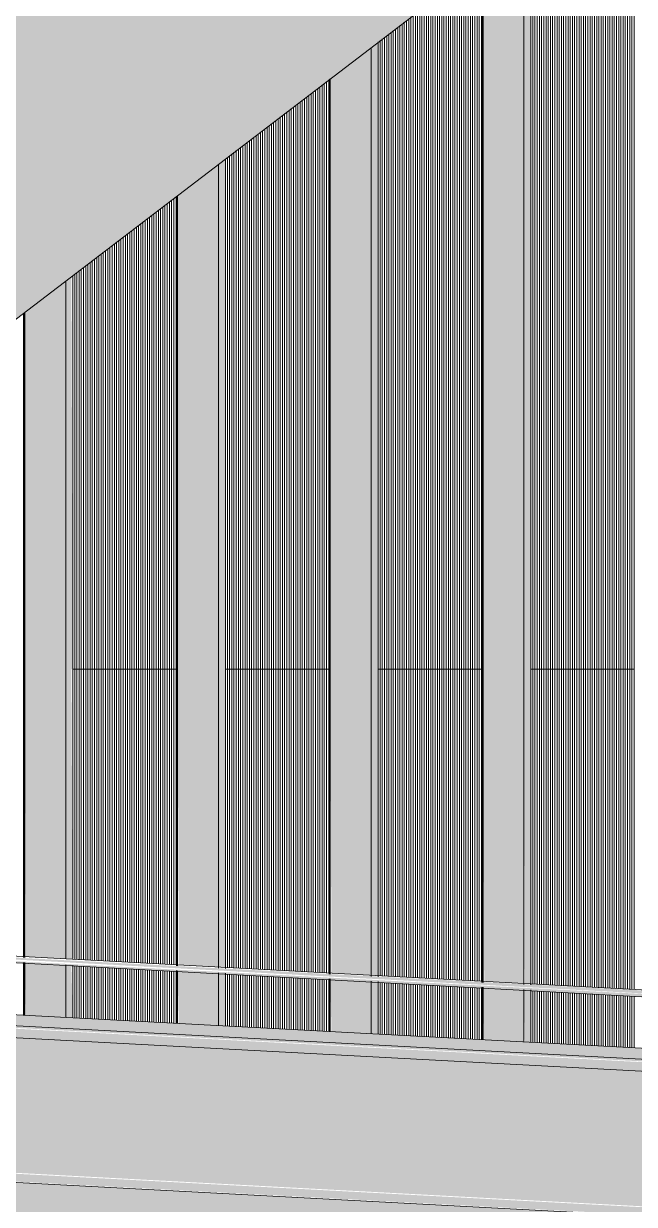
# Model space of a CAD drawing. Header units: millimetres. Extents: x -4612930 to -4329258, y -1064 to 30311.
# Drawn here: x -4521927 to -4521205, y 10478 to 11873 of the extents above; entities that cross this region are included whole.
import ezdxf

# ---------------------------------------------------------------- set-up
doc = ezdxf.new("R2010")
doc.units = ezdxf.units.MM
for name, color, linetype, lineweight in [('A-GENM', 13, 'Continuous', 5), ('A-GLAZ-CURT', 52, 'Continuous', 5), ('A-GLAZ-CWMG', 51, 'Continuous', 5), ('A-ROOF', 132, 'Continuous', 5), ('Q-SPCQ', 91, 'Continuous', 5)]:
    doc.layers.add(name, color=color, linetype=linetype, lineweight=lineweight)

# ---------------------------------------------------------------- blocks, each defined once
blk = doc.blocks.new('Static Line_Sayfa_Metal Deck_Pan Mount - Up to 15 _ pitch - Max 2 Users-1848369-SOUTH WEST')
at = {"layer": 'Q-SPCQ'}
h = blk.add_hatch(color=256, dxfattribs=at)
h.paths.add_polyline_path([(-4517172.8, 10510.1), (-4517173.9, 10514.2), (-4518384.8, 10577.5), (-4518384.8, 10575.5), (-4517173, 10510.1)])
h.paths.add_polyline_path([(-4518412.2, 10576.9), (-4518413.2, 10581), (-4519624.2, 10644.3), (-4519624.1, 10642.3), (-4518412.3, 10577)])
h.paths.add_polyline_path([(-4519651.5, 10643.8), (-4519652.6, 10647.8), (-4520863.5, 10711.1), (-4520863.4, 10709.1), (-4519651.7, 10643.8)])
h.paths.add_polyline_path([(-4520890.8, 10710.6), (-4520891.9, 10714.7), (-4522102.8, 10778), (-4522102.8, 10776), (-4520891, 10710.6)])
h.paths.add_polyline_path([(-4522130.2, 10777.5), (-4522131.2, 10781.5), (-4523342.2, 10844.8), (-4523342.1, 10842.8), (-4522130.4, 10777.5)])
h.paths.add_polyline_path([(-4523369.5, 10844.3), (-4523370.6, 10848.4), (-4524581.5, 10911.7), (-4524581.5, 10909.7), (-4523369.7, 10844.3)])
h.paths.add_polyline_path([(-4524608.9, 10911.1), (-4524609.9, 10915.2), (-4525820.9, 10978.5), (-4525820.8, 10976.5), (-4524609, 10911.1)])
h.paths.add_polyline_path([(-4525848.2, 10978), (-4525849.2, 10982), (-4527060.2, 11045.1), (-4527060.1, 11043.3), (-4525848.4, 10978)])
h.paths.add_polyline_path([(-4527087.5, 11044.8), (-4527088.6, 11048.9), (-4528299.5, 11112), (-4528299.5, 11110.2), (-4527087.7, 11044.8)])
h.paths.add_polyline_path([(-4528326.9, 11111.6), (-4528327.9, 11115.7), (-4529538.9, 11178.9), (-4529538.8, 11177), (-4528327, 11111.7)])
h.paths.add_polyline_path([(-4529566.2, 11178.5), (-4529567.3, 11182.5), (-4530778.2, 11245.7), (-4530778.1, 11243.8), (-4529566.4, 11178.5)])
h = blk.add_hatch(color=256, dxfattribs=at)
h.paths.add_polyline_path([(-4517174.3, 10506.2), (-4517172.9, 10509.5), (-4517173, 10510.1), (-4518385, 10573.4), (-4518385.1, 10571.5), (-4517178.7, 10506.4)])
h.paths.add_polyline_path([(-4518413.7, 10573), (-4518412.2, 10575.9), (-4518412.3, 10577), (-4519624.4, 10640.2), (-4519624.4, 10638.3), (-4518418, 10573.3)])
h.paths.add_polyline_path([(-4519653, 10639.9), (-4519651.6, 10642.8), (-4519651.7, 10643.8), (-4520863.7, 10706.9), (-4520863.8, 10705.2), (-4519657.3, 10640.1)])
h.paths.add_polyline_path([(-4520892.3, 10706.7), (-4520890.9, 10709.6), (-4520891, 10710.6), (-4522103.1, 10773.7), (-4522103.1, 10772), (-4520896.7, 10706.9)])
h.paths.add_polyline_path([(-4522131.7, 10773.5), (-4522130.2, 10776.4), (-4522130.4, 10777.5), (-4523342.4, 10840.8), (-4523342.5, 10838.8), (-4522136, 10773.8)])
h.paths.add_polyline_path([(-4523371, 10840.4), (-4523369.6, 10843.3), (-4523369.7, 10844.3), (-4524581.7, 10907.7), (-4524581.8, 10905.7), (-4523375.4, 10840.6)])
h.paths.add_polyline_path([(-4524610.3, 10907.2), (-4524608.9, 10910.6), (-4524609, 10911.1), (-4525821.1, 10974.5), (-4525821.1, 10972.5), (-4524614.1, 10907.4)])
h.paths.add_polyline_path([(-4525849.7, 10974), (-4525848.2, 10977.3), (-4525848.4, 10978), (-4527060.4, 11041.3), (-4527060.5, 11039.3), (-4525854, 10974.3)])
h.paths.add_polyline_path([(-4527089, 11040.9), (-4527087.6, 11044.1), (-4527088.2, 11044.8), (-4528299.7, 11108.2), (-4528299.8, 11106.2), (-4527093.4, 11041.1)])
h.paths.add_polyline_path([(-4528328.4, 11107.7), (-4528326.9, 11110.8), (-4528327, 11111.7), (-4529539.1, 11175), (-4529539.1, 11173), (-4528332.7, 11107.9)])
h.paths.add_polyline_path([(-4529567.7, 11174.5), (-4529566.3, 11177.5), (-4529566.4, 11178.5), (-4530778.4, 11241.9), (-4530778.2, 11239.8), (-4529572, 11174.8)])
for p, q in [((-4517164.3, 10513.6), (-4530797.4, 11248.9)), ((-4530797.8, 11240.9), (-4517164.7, 10505.7))]:
    blk.add_line(p, q, dxfattribs=at)
blk = doc.blocks.new('Generic Models 20 - Generic Models 13-2246191-SOUTH WEST')
at = {"layer": 'A-GENM'}
h = blk.add_hatch(color=256, dxfattribs=at)
h.paths.add_polyline_path([(-4522941.9, 10755.4), (-4522866.3, 10813.1), (-4523346.6, 10837.4), (-4523351.7, 10836.6), (-4523355.3, 10789), (-4523354.9, 10777.4), (-4522945.6, 10755.6)])
h.paths.add_polyline_path([(-4523374.6, 10778.5), (-4523371.9, 10805.9), (-4523368.9, 10834.3), (-4523370.4, 10837.8), (-4523376.9, 10839.6), (-4523381, 10840.9), (-4524586, 10904.2), (-4524591.6, 10898.9), (-4524594.7, 10855.9), (-4524593, 10843.5), (-4523375.1, 10778.5)])
h.paths.add_polyline_path([(-4523394.2, 10783.6), (-4523405.9, 10786.4), (-4523397.5, 10789), (-4523395, 10786.6)])
h.paths.add_polyline_path([(-4522856.5, 10820.6), (-4520528.4, 12600), (-4520368.2, 15902.2), (-4520832.7, 15901.6), (-4521175.5, 15445.3), (-4520679.7, 15445.3), (-4520680.7, 13042.4), (-4522475.3, 13042.4), (-4522475.1, 13715.8), (-4524580.6, 10913.6), (-4523372.9, 10849.9), (-4523374.7, 10851.1), (-4523344.3, 10847.5), (-4523339, 10846.6), (-4522907.9, 10823.4)])
h.paths.add_polyline_path([(-4524614.1, 10844.6), (-4524612.5, 10871.2), (-4524631.7, 10845.6), (-4524614.1, 10844.6)])
blk.add_line((-4522857.9, 10819.5), (-4520528.4, 12600), dxfattribs=at)
blk = doc.blocks.new('GT01 - GT01-2642391-SOUTH WEST')
at = {"layer": 'A-GENM'}
for points in [[(-4499486.7, 9490.4), (-4499488.2, 9503.4), (-4531173.5, 11194.8), (-4531174.6, 10998.7), (-4531009.9, 11000.9), (-4530823.7, 11155.5), (-4530827.1, 11160.4), (-4530829, 11158.9), (-4530847.7, 11164.5), (-4499488.2, 9490.5)], [(-4499141.7, 9469.5), (-4499160.8, 9473), (-4530847.7, 11164.5), (-4530828.6, 11160.9), (-4499328.9, 9479.5)], [(-4499321.8, 9307.9), (-4499139.3, 9457.9), (-4530826.2, 11149.3), (-4531008.7, 10999.3), (-4499481.8, 9316.4)], [(-4499139.3, 9457.9), (-4499136.8, 9462), (-4499138.9, 9468.1), (-4499141.7, 9469.5), (-4530825.8, 11159.5), (-4530823.7, 11155.1), (-4530822.4, 11149.1), (-4499141.7, 9458)], [(-4499488.2, 9305.3), (-4499328.9, 9305.3), (-4531015.8, 10996.7), (-4531174.6, 10996.6), (-4530361.1, 10955.3), (-4530278.6, 10951.1), (-4530278.6, 10948.8), (-4527434.2, 10799.1), (-4527413.5, 10798), (-4527413.5, 10795.9), (-4517671.1, 10277.9), (-4517588.5, 10273.7), (-4517588.5, 10271.4), (-4514234.4, 10094.5), (-4514151.8, 10090.3), (-4514151.8, 10088), (-4512487, 10001.2), (-4512404.5, 9997), (-4512404.5, 9994.7), (-4510781.9, 9910.2), (-4510699.4, 9906), (-4510699.4, 9903.7), (-4507200.6, 9719), (-4507118, 9714.8), (-4507118, 9712.5), (-4504934.4, 9598), (-4504851.8, 9593.9), (-4504851.8, 9591.5), (-4501724.2, 9426.7), (-4501641.6, 9422.5), (-4501641.6, 9420.2), (-4499489.6, 9305.3)], [(-4499328.9, 9305.3), (-4499324, 9308), (-4531010.9, 10997.9), (-4531008.7, 10996.3), (-4499334.5, 9305.6)]]:
    blk.add_hatch(color=256, dxfattribs=at).paths.add_polyline_path(points)
for p, q in [((-4499486.6, 9503.3), (-4531173.5, 11194.8)), ((-4499160.8, 9473), (-4530847.7, 11164.5)), ((-4499139.3, 9457.9), (-4530826.2, 11149.3)), ((-4517723.1, 10278.6), (-4527413.5, 10795.9))]:
    blk.add_line(p, q, dxfattribs=at)
blk = doc.blocks.new('MulticellPanel_Polycarbonate_Danpal_1040w - Grey-V183-SOUTH WEST')
at = {"layer": 'A-GENM'}
h = blk.add_hatch(dxfattribs=at)
h.set_pattern_fill('FP_126', color=256, style=0, pattern_type=2)
h.set_pattern_definition([(90, (-4521835.768, 9360), (2.605, -2e-16), [])])
h.paths.add_polyline_path([(-4521747, 10691.6), (-4521747, 10752.8), (-4521869.2, 10759.4), (-4521869.2, 10698.1), (-4521794.8, 10694.1)])
h.paths.add_polyline_path([(-4521747, 10760.8), (-4521747, 11110), (-4521869.2, 11110), (-4521869.2, 10767.4), (-4521794.8, 10763.4)])
for p, q in [((-4521869.2, 11110), (-4521747, 11110)), ((-4521747, 11110), (-4521746.9, 11110))]:
    blk.add_line(p, q, dxfattribs=at)
blk = doc.blocks.new('MulticellPanel_Polycarbonate_Danpal_1040w - Grey-V184-SOUTH WEST')
at = {"layer": 'A-GENM'}
h = blk.add_hatch(dxfattribs=at)
h.set_pattern_fill('FP_127', color=256, style=0, pattern_type=2)
h.set_pattern_definition([(90, (-4521655.172, 9360), (2.605, -2e-16), [])])
h.paths.add_polyline_path([(-4521566.4, 10681.9), (-4521566.4, 10743), (-4521688.6, 10749.6), (-4521688.6, 10688.5), (-4521679.8, 10688)])
h.paths.add_polyline_path([(-4521566.4, 10751.1), (-4521566.4, 11110), (-4521688.6, 11110), (-4521688.6, 10757.6), (-4521679.8, 10757.2)])
for p, q in [((-4521688.6, 11110), (-4521566.4, 11110)), ((-4521566.4, 11110), (-4521566.3, 11110))]:
    blk.add_line(p, q, dxfattribs=at)
blk = doc.blocks.new('MulticellPanel_Polycarbonate_Danpal_1040w - Grey-V185-SOUTH WEST')
at = {"layer": 'A-GENM'}
h = blk.add_hatch(dxfattribs=at)
h.set_pattern_fill('FP_128', color=256, style=0, pattern_type=2)
h.set_pattern_definition([(90, (-4521474.577, 9360), (2.605, -2e-16), [])])
h.paths.add_polyline_path([(-4521385.8, 10672.3), (-4521385.8, 10733.3), (-4521508, 10739.9), (-4521508, 10678.8), (-4521392.1, 10672.6)])
h.paths.add_polyline_path([(-4521385.8, 10741.3), (-4521385.8, 11110), (-4521508, 11110), (-4521508, 10747.9), (-4521449.6, 10744.8)])
for p, q in [((-4521508, 11110), (-4521385.8, 11110)), ((-4521385.8, 11110), (-4521385.7, 11110))]:
    blk.add_line(p, q, dxfattribs=at)
blk = doc.blocks.new('MulticellPanel_Polycarbonate_Danpal_1040w - Grey-V186-SOUTH WEST')
at = {"layer": 'A-GENM'}
h = blk.add_hatch(dxfattribs=at)
h.set_pattern_fill('FP_129', color=256, style=0, pattern_type=2)
h.set_pattern_definition([(90, (-4521293.981, 9360), (2.605, -2e-16), [])])
h.paths.add_polyline_path([(-4521205.2, 10662.7), (-4521205.2, 10723.6), (-4521327.4, 10730.2), (-4521327.4, 10669.2), (-4521219.5, 10663.4)])
h.paths.add_polyline_path([(-4521205.2, 10731.6), (-4521205.2, 11110), (-4521327.4, 11110), (-4521327.4, 10738.2), (-4521219.5, 10732.3)])
for p, q in [((-4521327.4, 11110), (-4521205.2, 11110)), ((-4521205.2, 11110), (-4521205.1, 11110))]:
    blk.add_line(p, q, dxfattribs=at)
blk = doc.blocks.new('Rectangular Mullion - Mullion_FramedFacade_Danpal_DPAEC50-V192-SOUTH WEST')
at = {"layer": 'A-GLAZ-CWMG'}
h = blk.add_hatch(color=256, dxfattribs=at)
h.paths.add_polyline_path([(-4521877.6, 10698.5), (-4521877.6, 10759.8), (-4521925.9, 10762.4), (-4521924.5, 10701), (-4521888.5, 10699.1)])
h.paths.add_polyline_path([(-4521877.6, 10767.8), (-4521877.6, 11110), (-4521925.9, 11110), (-4521924.5, 10770.4), (-4521887.9, 10768.4)])
h = blk.add_hatch(color=256, dxfattribs=at)
h.paths.add_polyline_path([(-4521869.2, 10698.1), (-4521871, 10759.5), (-4521877.6, 10759.8), (-4521877.6, 10698.5), (-4521871, 10698.2)])
h.paths.add_polyline_path([(-4521869.2, 10767.4), (-4521871, 11110), (-4521877.6, 11110), (-4521877.6, 10767.8), (-4521871, 10767.5)])
for p, q in [((-4521927.4, 11110), (-4521927.4, 10769.4)), ((-4521926.8, 11110), (-4521926.8, 10769.3)), ((-4521926.7, 11110), (-4521926.7, 10769.3)), ((-4521925.9, 11110), (-4521925.9, 10769.3)), ((-4521877.6, 11110), (-4521877.6, 10768.4)), ((-4521869.2, 10768.4), (-4521869.2, 11110)), ((-4521927.4, 10763.7), (-4521927.4, 10701.2)), ((-4521926.8, 10763.7), (-4521926.8, 10701.2)), ((-4521926.7, 10763.6), (-4521926.7, 10701.2)), ((-4521925.9, 10763.6), (-4521925.9, 10701.1)), ((-4521877.6, 10761), (-4521877.6, 10698.5)), ((-4521869.2, 10698.1), (-4521869.2, 10760.5))]:
    blk.add_line(p, q, dxfattribs=at)
blk = doc.blocks.new('Rectangular Mullion - Mullion_FramedFacade_Danpal_DPAEC50-V193-SOUTH WEST')
at = {"layer": 'A-GLAZ-CWMG'}
h = blk.add_hatch(color=256, dxfattribs=at)
h.paths.add_polyline_path([(-4521697, 10688.9), (-4521697, 10750.1), (-4521745.3, 10752.7), (-4521743.9, 10691.4), (-4521737.3, 10691.1)])
h.paths.add_polyline_path([(-4521697, 10758.1), (-4521697, 11110), (-4521745.3, 11110), (-4521743.9, 10760.6)])
h = blk.add_hatch(color=256, dxfattribs=at)
h.paths.add_polyline_path([(-4521688.6, 10688.5), (-4521688.6, 10749.6), (-4521697, 10750.1), (-4521697, 10688.9)])
h.paths.add_polyline_path([(-4521688.6, 10757.6), (-4521688.6, 11110), (-4521697, 11110), (-4521697, 10758.1)])
for p, q in [((-4521746.8, 11110), (-4521746.8, 10759.6)), ((-4521746.2, 11110), (-4521746.2, 10759.6)), ((-4521746.1, 11110), (-4521746.1, 10759.6)), ((-4521745.3, 11110), (-4521745.3, 10759.5)), ((-4521697, 11110), (-4521697, 10756.9)), ((-4521688.6, 10756.5), (-4521688.6, 11110)), ((-4521746.8, 10754), (-4521746.8, 10691.6)), ((-4521746.2, 10753.9), (-4521746.2, 10691.5)), ((-4521746.1, 10753.9), (-4521746.1, 10691.5)), ((-4521745.3, 10753.9), (-4521745.3, 10691.5)), ((-4521697, 10751.3), (-4521697, 10688.9)), ((-4521688.6, 10688.5), (-4521688.6, 10750.8))]:
    blk.add_line(p, q, dxfattribs=at)
blk = doc.blocks.new('Rectangular Mullion - Mullion_FramedFacade_Danpal_DPAEC50-V194-SOUTH WEST')
at = {"layer": 'A-GLAZ-CWMG'}
h = blk.add_hatch(color=256, dxfattribs=at)
h.paths.add_polyline_path([(-4521516.4, 10679.3), (-4521516.4, 10740.3), (-4521564.7, 10742.9), (-4521563.3, 10681.8), (-4521540.3, 10680.5)])
h.paths.add_polyline_path([(-4521516.4, 10748.4), (-4521516.4, 11110), (-4521564.7, 11110), (-4521563.3, 10750.9), (-4521540.3, 10749.6)])
h = blk.add_hatch(color=256, dxfattribs=at)
h.paths.add_polyline_path([(-4521508, 10678.8), (-4521508, 10739.9), (-4521516.4, 10740.3), (-4521516.4, 10679.3)])
h.paths.add_polyline_path([(-4521508, 10747.9), (-4521508, 11110), (-4521516.4, 11110), (-4521516.4, 10748.4)])
for p, q in [((-4521566.2, 11110), (-4521566.2, 10749.9)), ((-4521565.6, 11110), (-4521565.6, 10749.8)), ((-4521565.5, 11110), (-4521565.5, 10749.8)), ((-4521564.7, 11110), (-4521564.7, 10749.8)), ((-4521516.4, 11110), (-4521516.4, 10747.2)), ((-4521508, 10746.7), (-4521508, 11110)), ((-4521566.2, 10744.2), (-4521566.2, 10681.9)), ((-4521565.6, 10744.2), (-4521565.6, 10681.9)), ((-4521565.5, 10744.2), (-4521565.5, 10681.9)), ((-4521564.7, 10744.1), (-4521564.7, 10681.8)), ((-4521516.4, 10741.5), (-4521516.4, 10679.3)), ((-4521508, 10678.8), (-4521508, 10741.1))]:
    blk.add_line(p, q, dxfattribs=at)
blk = doc.blocks.new('Rectangular Mullion - Mullion_FramedFacade_Danpal_DPAEC50-V195-SOUTH WEST')
at = {"layer": 'A-GLAZ-CWMG'}
h = blk.add_hatch(color=256, dxfattribs=at)
h.paths.add_polyline_path([(-4521335.8, 10669.6), (-4521335.8, 10730.6), (-4521384.1, 10733.2), (-4521382.7, 10672.1)])
h.paths.add_polyline_path([(-4521335.8, 10738.6), (-4521335.8, 11110), (-4521384.1, 11110), (-4521382.7, 10741.1)])
h = blk.add_hatch(color=256, dxfattribs=at)
h.paths.add_polyline_path([(-4521327.4, 10669.2), (-4521327.4, 10730.2), (-4521335.8, 10730.6), (-4521334.6, 10669.6)])
h.paths.add_polyline_path([(-4521327.4, 10738.2), (-4521327.4, 11110), (-4521335.8, 11110), (-4521334.6, 10738.6)])
for p, q in [((-4521385.6, 11110), (-4521385.6, 10740.1)), ((-4521385, 11110), (-4521385, 10740.1)), ((-4521384.9, 11110), (-4521384.9, 10740.1)), ((-4521384.1, 11110), (-4521384.1, 10740.1)), ((-4521335.8, 11110), (-4521335.8, 10737.4)), ((-4521327.4, 10737), (-4521327.4, 11110)), ((-4521385.6, 10734.5), (-4521385.6, 10672.3)), ((-4521385, 10734.4), (-4521385, 10672.2)), ((-4521384.9, 10734.4), (-4521384.9, 10672.2)), ((-4521384.1, 10734.4), (-4521384.1, 10672.2)), ((-4521335.8, 10731.8), (-4521335.8, 10669.6)), ((-4521327.4, 10669.2), (-4521327.4, 10731.3))]:
    blk.add_line(p, q, dxfattribs=at)
blk = doc.blocks.new('MulticellPanel_Polycarbonate_Danpal_1040w - Grey-V201-SOUTH WEST')
at = {"layer": 'A-GENM'}
h = blk.add_hatch(dxfattribs=at)
h.set_pattern_fill('FP_136', color=256, style=0, pattern_type=2)
h.set_pattern_definition([(90, (-4521835.768, 11837.94), (2.605, -2e-16), [])])
h.paths.add_polyline_path([(-4521852.4, 11110), (-4521747, 11110), (-4521747, 11668.6), (-4521869.2, 11575.3), (-4521869.2, 11110)])
for p, q in [((-4521747, 11110), (-4521869.2, 11110)), ((-4521746.9, 11110), (-4521747, 11110))]:
    blk.add_line(p, q, dxfattribs=at)
blk = doc.blocks.new('MulticellPanel_Polycarbonate_Danpal_1040w - Grey-V202-SOUTH WEST')
at = {"layer": 'A-GENM'}
h = blk.add_hatch(dxfattribs=at)
h.set_pattern_fill('FP_137', color=256, style=0, pattern_type=2)
h.set_pattern_definition([(90, (-4521655.172, 11837.94), (2.605, -2e-16), [])])
h.paths.add_polyline_path([(-4521566.4, 11110), (-4521566.4, 11806.6), (-4521688.6, 11713.3), (-4521688.6, 11110), (-4521679.8, 11110)])
for p, q in [((-4521566.4, 11110), (-4521688.6, 11110)), ((-4521566.3, 11110), (-4521566.4, 11110))]:
    blk.add_line(p, q, dxfattribs=at)
blk = doc.blocks.new('MulticellPanel_Polycarbonate_Danpal_1040w - Grey-V203-SOUTH WEST')
at = {"layer": 'A-GENM'}
h = blk.add_hatch(dxfattribs=at)
h.set_pattern_fill('FP_138', color=256, style=0, pattern_type=2)
h.set_pattern_definition([(90, (-4521474.577, 11837.94), (2.605, -2e-16), [])])
h.paths.add_polyline_path([(-4521449.6, 11110), (-4521385.8, 11110), (-4521385.8, 11944.7), (-4521508, 11851.3), (-4521508, 11110)])
for p, q in [((-4521385.8, 11110), (-4521508, 11110)), ((-4521385.7, 11110), (-4521385.8, 11110))]:
    blk.add_line(p, q, dxfattribs=at)
blk = doc.blocks.new('MulticellPanel_Polycarbonate_Danpal_1040w - Grey-V204-SOUTH WEST')
at = {"layer": 'A-GENM'}
h = blk.add_hatch(dxfattribs=at)
h.set_pattern_fill('FP_139', color=256, style=0, pattern_type=2)
h.set_pattern_definition([(90, (-4521293.981, 11837.94), (2.605, -2e-16), [])])
h.paths.add_polyline_path([(-4521311, 11110), (-4521205.2, 11110), (-4521205.2, 12082.7), (-4521327.4, 11989.3), (-4521327.4, 11110)])
for p, q in [((-4521205.2, 11110), (-4521327.4, 11110)), ((-4521205.1, 11110), (-4521205.2, 11110))]:
    blk.add_line(p, q, dxfattribs=at)
blk = doc.blocks.new('Rectangular Mullion - Mullion_FramedFacade_Danpal_DPAEC50-V208-SOUTH WEST')
at = {"layer": 'A-GLAZ-CWMG'}
for points in [[(-4521925.9, 11110), (-4521877.6, 11110), (-4521877.6, 11568.8), (-4521925.9, 11531.9), (-4521925.9, 11124.5)], [(-4521871, 11110), (-4521869.2, 11110), (-4521871, 11573.8), (-4521877.6, 11568.8), (-4521877.6, 11110)], [(-4521927.4, 11110), (-4521926.8, 11110), (-4521927.4, 11124.5)], [(-4521926.6, 11110), (-4521925.9, 11110), (-4521926.7, 11110)]]:
    blk.add_hatch(color=256, dxfattribs=at).paths.add_polyline_path(points)
for p, q in [((-4521877.6, 11568.8), (-4521877.6, 11110)), ((-4521869.2, 11110), (-4521869.2, 11575.3)), ((-4521927.4, 11530.7), (-4521927.4, 11110)), ((-4521926.8, 11531.2), (-4521926.8, 11110)), ((-4521926.7, 11531.3), (-4521926.7, 11110)), ((-4521925.9, 11531.9), (-4521925.9, 11110))]:
    blk.add_line(p, q, dxfattribs=at)
blk = doc.blocks.new('Rectangular Mullion - Mullion_FramedFacade_Danpal_DPAEC50-V209-SOUTH WEST')
at = {"layer": 'A-GLAZ-CWMG'}
for points in [[(-4521745.3, 11110), (-4521697, 11110), (-4521697, 11706.8), (-4521745.3, 11670), (-4521745.3, 11124.5)], [(-4521688.6, 11110), (-4521688.6, 11713.3), (-4521697, 11706.8), (-4521697, 11110)], [(-4521746.8, 11110), (-4521746.2, 11110), (-4521746.8, 11124.5)], [(-4521746.2, 11110), (-4521746.1, 11110), (-4521746.2, 11124.5)], [(-4521746.1, 11110), (-4521745.3, 11110), (-4521746.1, 11124.5)]]:
    blk.add_hatch(color=256, dxfattribs=at).paths.add_polyline_path(points)
for p, q in [((-4521697, 11706.8), (-4521697, 11110)), ((-4521688.6, 11110), (-4521688.6, 11713.3)), ((-4521746.8, 11668.8), (-4521746.8, 11110)), ((-4521746.2, 11669.3), (-4521746.2, 11110)), ((-4521746.1, 11669.3), (-4521746.1, 11110)), ((-4521745.3, 11670), (-4521745.3, 11110))]:
    blk.add_line(p, q, dxfattribs=at)
blk = doc.blocks.new('Rectangular Mullion - Mullion_FramedFacade_Danpal_DPAEC50-V210-SOUTH WEST')
at = {"layer": 'A-GLAZ-CWMG'}
for points in [[(-4521508, 11110), (-4521508, 11851.3), (-4521516.4, 11844.9), (-4521516.4, 11110)], [(-4521564.7, 11110), (-4521516.4, 11110), (-4521516.4, 11844.9), (-4521564.7, 11808), (-4521564.7, 11124.5)], [(-4521565.6, 11110), (-4521565.5, 11110), (-4521565.6, 11124.5)], [(-4521565.5, 11110), (-4521564.7, 11110), (-4521565.5, 11124.5)], [(-4521566.2, 11110), (-4521565.6, 11110), (-4521566.2, 11110)]]:
    blk.add_hatch(color=256, dxfattribs=at).paths.add_polyline_path(points)
for p, q in [((-4521508, 11110), (-4521508, 11851.3)), ((-4521516.4, 11844.9), (-4521516.4, 11110)), ((-4521566.2, 11806.8), (-4521566.2, 11110)), ((-4521565.6, 11807.3), (-4521565.6, 11110)), ((-4521565.5, 11807.4), (-4521565.5, 11110)), ((-4521564.7, 11808), (-4521564.7, 11110))]:
    blk.add_line(p, q, dxfattribs=at)
blk = doc.blocks.new('Rectangular Mullion - Mullion_FramedFacade_Danpal_DPAEC50-V211-SOUTH WEST')
at = {"layer": 'A-GLAZ-CWMG'}
for points in [[(-4521334.6, 11110), (-4521327.4, 11110), (-4521327.4, 11989.3), (-4521335.8, 11982.9), (-4521335.8, 11110)], [(-4521384.1, 11110), (-4521335.8, 11110), (-4521335.8, 11982.9), (-4521384.1, 11946), (-4521384.1, 11124.5)], [(-4521385.6, 11110), (-4521385, 11110), (-4521385.6, 11124.5)], [(-4521384.9, 11110), (-4521384.1, 11110), (-4521384.9, 11124.5)]]:
    blk.add_hatch(color=256, dxfattribs=at).paths.add_polyline_path(points)
for p, q in [((-4521327.4, 11110), (-4521327.4, 11989.3)), ((-4521335.8, 11982.9), (-4521335.8, 11110)), ((-4521385.6, 11944.8), (-4521385.6, 11110)), ((-4521385, 11945.3), (-4521385, 11110)), ((-4521384.9, 11945.4), (-4521384.9, 11110)), ((-4521384.1, 11946), (-4521384.1, 11110))]:
    blk.add_line(p, q, dxfattribs=at)

msp = doc.modelspace()

# ---------------------------------------------------------------- hatches: boundary and pattern name
at = {"layer": 'A-ROOF'}
h = msp.add_hatch(color=256, dxfattribs=at)
h.paths.add_polyline_path([(-4499488.2, 9034.8), (-4499489.6, 9305.3), (-4501641.6, 9420.2), (-4501641.6, 9149.7), (-4499517.4, 9036.3)])
h.paths.add_polyline_path([(-4501776.3, 9156.9), (-4501776.3, 9427.4), (-4504851.8, 9591.5), (-4504851.8, 9321.1), (-4502002.4, 9169)])
h.paths.add_polyline_path([(-4504986.5, 9328.3), (-4504986.5, 9598.7), (-4507118, 9712.5), (-4507118, 9442), (-4504994.3, 9328.7)])
h.paths.add_polyline_path([(-4507252.7, 9449.2), (-4507252.7, 9719.7), (-4510699.4, 9903.7), (-4510699.4, 9633.2), (-4507295.7, 9451.5)])
h.paths.add_polyline_path([(-4510834, 9640.4), (-4510834, 9910.8), (-4512404.5, 9994.7), (-4512404.5, 9724.2), (-4510978.1, 9648.1)])
h.paths.add_polyline_path([(-4512539.1, 9731.4), (-4512539.1, 10001.9), (-4514151.8, 10088), (-4514151.8, 9817.5), (-4512589.1, 9734.1)])
h.paths.add_polyline_path([(-4514286.4, 9824.7), (-4514286.4, 10095.1), (-4517588.5, 10269.9), (-4517588.5, 10000.9), (-4514430.2, 9832.4)])
h.paths.add_polyline_path([(-4517723.1, 10008.1), (-4517723.1, 10278.6), (-4527413.5, 10795.9), (-4527413.5, 10525.4), (-4524429.1, 10366.1), (-4524429.1, 10619.9), (-4524294.5, 10619.9), (-4524294.5, 10358.9), (-4521218.2, 10194.7), (-4521218.2, 10449.9), (-4521083.6, 10449.9), (-4521083.6, 10187.5), (-4517882.4, 10016.6)])
h.paths.add_polyline_path([(-4527548.1, 10532.6), (-4527548.1, 10799.9), (-4527517.3, 10801.4), (-4530278.6, 10948.8), (-4530278.6, 10678.3), (-4527548.5, 10532.6)])
h.paths.add_polyline_path([(-4530413.2, 10685.5), (-4530413.2, 10956), (-4531175.1, 10996.6), (-4531175.1, 10726.2), (-4530540.3, 10692.3)])

# ---------------------------------------------------------------- block references
at = {"layer": 'A-GENM'}
for name in ['Generic Models 20 - Generic Models 13-2246191-SOUTH WEST', 'GT01 - GT01-2642391-SOUTH WEST']:
    msp.add_blockref(name, (0, 0), dxfattribs=at)
at = {"layer": 'A-GLAZ-CURT'}
for name in ['MulticellPanel_Polycarbonate_Danpal_1040w - Grey-V204-SOUTH WEST', 'MulticellPanel_Polycarbonate_Danpal_1040w - Grey-V203-SOUTH WEST', 'MulticellPanel_Polycarbonate_Danpal_1040w - Grey-V202-SOUTH WEST', 'MulticellPanel_Polycarbonate_Danpal_1040w - Grey-V201-SOUTH WEST', 'MulticellPanel_Polycarbonate_Danpal_1040w - Grey-V183-SOUTH WEST', 'MulticellPanel_Polycarbonate_Danpal_1040w - Grey-V184-SOUTH WEST', 'MulticellPanel_Polycarbonate_Danpal_1040w - Grey-V185-SOUTH WEST', 'MulticellPanel_Polycarbonate_Danpal_1040w - Grey-V186-SOUTH WEST']:
    msp.add_blockref(name, (0, 0), dxfattribs=at)
at = {"layer": 'A-GLAZ-CWMG'}
for name in ['Rectangular Mullion - Mullion_FramedFacade_Danpal_DPAEC50-V211-SOUTH WEST', 'Rectangular Mullion - Mullion_FramedFacade_Danpal_DPAEC50-V210-SOUTH WEST', 'Rectangular Mullion - Mullion_FramedFacade_Danpal_DPAEC50-V209-SOUTH WEST', 'Rectangular Mullion - Mullion_FramedFacade_Danpal_DPAEC50-V208-SOUTH WEST', 'Rectangular Mullion - Mullion_FramedFacade_Danpal_DPAEC50-V192-SOUTH WEST', 'Rectangular Mullion - Mullion_FramedFacade_Danpal_DPAEC50-V193-SOUTH WEST', 'Rectangular Mullion - Mullion_FramedFacade_Danpal_DPAEC50-V194-SOUTH WEST', 'Rectangular Mullion - Mullion_FramedFacade_Danpal_DPAEC50-V195-SOUTH WEST']:
    msp.add_blockref(name, (0, 0), dxfattribs=at)
at = {"layer": 'Q-SPCQ'}
msp.add_blockref('Static Line_Sayfa_Metal Deck_Pan Mount - Up to 15 _ pitch - Max 2 Users-1848369-SOUTH WEST', (0, 0), dxfattribs=at)

doc.saveas('drawing.dxf')
